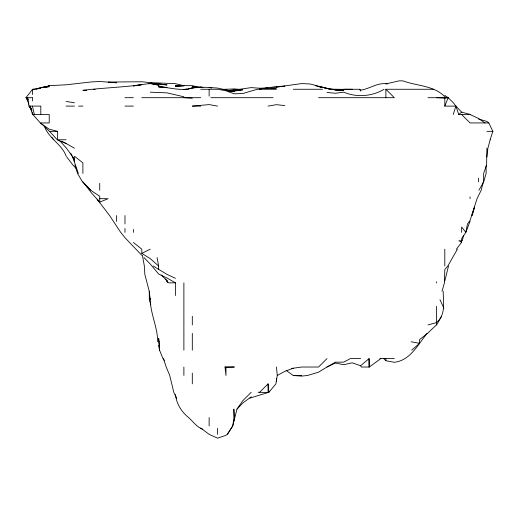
<?xml version="1.0" encoding="UTF-8"?>
<svg xmlns="http://www.w3.org/2000/svg" width="519" height="519" viewBox="0 0 519 519"><rect width="100%" height="100%" fill="white"/><g stroke="black" fill="none" stroke-linecap="round" stroke-linejoin="round"><path stroke-width="0.78" d="M486.893 148.226L486.608 165.023L483.643 173.437L483.656 181.851L478.888 190.272M249.821 398.138L268.894 392.273L275.907 383.852L277.25 375.438L276.478 367.024M462.377 240.771L463.422 235.412M251.222 392.273L242.808 400.687L236.969 409.108L232.733 425.937L227.53 434.358M448.5 266.02L444.809 280.974M486.893 157.036L487.879 148.187L490.208 139.767M483.364 181.851L481.152 190.272L477.032 198.686L470.058 220.497L467.463 223.936L465.841 232.356L461.644 238.753L461.644 242.204L456.415 249.185M472.167 215.521L474.541 207.1L471.79 215.521M442.006 291.269L444.42 282.855L444.809 269.549L447.826 266.02L457.375 249.185M427.974 324.939L436.395 322.617C446.113 314.825 443.22 302.064 443.187 291.269M483.656 181.851L486.154 173.437L486.05 165.788M453.223 114.517L455.883 106.103L453.223 102.652L448.163 97.689L444.809 95.412M490.111 139.767L492.849 131.352L488.827 122.938L486.893 121.446L478.479 118.968M470.058 221.256L465.841 232.356L461.644 227.037L461.644 232.356M470.058 114.381L461.644 112.156L455.883 106.103L444.809 106.103L448.163 97.689L427.974 97.689M436.596 324.939L441.468 316.519M227.601 433.709L232.733 425.937L234.037 417.523L233.881 409.108L234.387 420.5M427.137 333.354C417.866 344.493 410.412 360.458 394.31 362.307L385.889 360.731L383.749 358.603M27.332 99.492L25.95 97.689L32.386 89.495M236.969 409.108L242.808 403.029L251.222 396.788M258.131 392.273L259.643 392.273L268.057 383.852L268.894 392.273M326.976 358.603L318.556 367.024L301.727 367.024L291.775 368.432M411.716 350.189L419.56 343.325L419.56 339.582L427.559 333.354L436.395 324.939L436.395 306.32M360.64 365.739L369.054 358.603L369.288 367.024L361.308 367.024L360.64 365.739L352.226 362.82L343.805 364.688L335.391 363.066L326.976 367.024L318.556 372.188L307.663 375.438L301.727 376.106L293.306 375.542L286.164 370.417M455.883 106.103L458.744 114.517L461.644 112.156M227.173 434.358L225.973 435.324L217.558 438.166L209.157 434.358L200.723 428.019M369.288 367.024L380.836 358.603M326.976 367.024L335.391 362.178L343.805 362.132L350.28 358.603L360.64 358.603M277.25 375.438L284.892 371.325L293.306 368.192M38.834 88.574L40.806 87.523L49.221 86.66L40.806 87.607L49.221 85.895L46.418 87.017M384.073 89.268C372.194 96.45 356.54 97.702 343.805 92.161L335.391 93.271L326.976 92.46M133.389 242.444L141.81 249.185L141.81 253.389L150.225 249.185M46.418 86.868L49.221 85.667L66.056 84.805L91.305 81.95L99.726 81.47L116.554 82.774L108.14 82.047L141.81 81.768L150.225 82.638L175.474 83.676L183.888 85.758M35.506 89.093L40.806 87.523M195.365 86.978L192.309 86.498L202.254 87.516L200.723 87.069L192.309 87.964L188.092 88.944L192.309 87.983L200.723 87.127L203.02 87.464M385.889 83.922L399.098 80.854L402.848 80.854C417.224 86.206 434.786 85.33 445.776 97.689M345.654 89.268L359.615 89.268L360.64 90.157C369.781 88.892 377.962 82.08 387.421 83.896M185.289 89.54L186.684 89.268M148.694 83.857L150.225 83.578L158.639 85.135L150.225 83.39L133.389 85.94L141.81 84.649C122.244 87.367 102.47 87.886 82.891 90.3L86.718 90.325M339.218 90.098L343.805 89.268L352.226 89.268M192.309 87.983C181.137 91.558 169.869 87.263 158.639 86.939L167.06 87.575L158.639 86.083L161.701 86.913M268.057 106.103L276.478 104.676L284.892 105.591M339.218 90.021L343.805 89.268M36.265 89.034L40.806 88.327L32.768 89.268M234.387 91.091L242.808 89.787L230.566 91.234M230.566 91.642L233.621 91.201M339.984 90.021L343.805 89.502L335.391 90.059L343.805 90.39L335.391 90.034L330.337 89.268L310.141 83.974L301.727 83.591L276.478 87.049L284.892 86.225L276.478 86.446L268.057 87.893L259.643 88.211L251.222 87.614L228.269 90.909M436.395 97.689L444.809 98.13L448.163 97.689M270.354 88.464L276.478 87.945L268.057 88.366M261.939 88.483L266.526 88.204M221.302 89.443L234.387 88.905L241.348 89.534M93.602 89.54L95.133 89.469M228.269 91.085L232.097 90.948M34.754 89.268L32.386 89.346L32.386 94.549M234.387 90.021L238.215 89.904M225.973 367.212L234.387 367.024L225.006 367.024L225.973 375.438L225.973 367.212L225.006 367.024M293.306 375.542L301.727 375.438M200.723 89.268L217.558 89.268M276.478 89.268L257.327 89.268L242.808 93.498L234.387 93.835L225.973 90.793L218.064 89.268M293.306 89.268L322.539 89.268M385.889 97.689L385.889 89.268L433.845 89.268M25.95 97.689L32.275 97.689M124.975 97.689L133.389 97.689M141.81 97.689L200.723 97.689M210.837 97.689L273.117 97.689M318.556 97.689L394.31 97.689L385.889 89.268M28.208 99.979L27.617 97.689L28.954 106.103L40.806 106.103L40.806 114.517M66.056 106.103L74.47 106.103M78.622 106.103L82.891 106.103M124.975 106.103L133.389 106.103M200.723 106.103L192.309 106.103L209.138 104.598L217.558 106.103M31.503 109.606L30.031 106.103L32.386 114.115L34.384 114.517L49.221 114.517L49.221 122.938L40.806 122.938M458.744 114.517L470.058 114.517L478.479 118.449L485.006 122.938M488.827 122.938L470.058 122.938L461.644 114.517M74.47 148.187L66.056 143.458L57.635 140.111L57.635 131.352L49.513 131.352L57.272 139.767M486.893 131.352L493.05 131.352M57.635 139.767L66.056 139.767M99.726 198.686L108.14 198.686L99.726 202.125L91.305 192.711L82.891 181.851L90.877 190.272L82.469 181.851L77.532 173.437L74.918 165.023M461.644 240.771L458.835 240.771L461.644 242.204M169.129 282.855L175.474 282.855L175.474 295.532M379.83 358.603L394.31 358.603M150.225 92.181L167.06 92.875L183.888 96.781M259.643 392.273L268.057 392.559L268.057 383.852M328.566 89.099L350.87 89.515M343.967 89.268L349.975 89.54M183.888 97.689L192.309 98.227M237.449 90.066L225.973 90.514L236.683 90.04M178.536 85.862L175.474 85.622L183.888 85.732L175.474 86.342L183.888 85.648L192.309 85.641L199.192 87.419M202.254 87.452L200.723 87.244L209.138 87.38L211.434 87.893M315.5 85.804L325.445 87.964M319.321 86.705L333.97 89.592M66.056 101.406L74.47 102.801M411.139 341.768L419.56 343.325M234.387 91.701L217.558 88.068L209.138 87.458L211.434 87.958M319.321 86.744L322.383 87.387M323.914 87.711L325.445 88.029M57.635 131.352L49.221 129.192L40.806 123.379M202.825 429.297C196.792 427.247 193.172 421.558 188.54 417.523C181.455 411.865 176.525 403.75 175.474 394.687M175.474 278.34L167.06 274.441L153.189 266.02M61.729 141.246L66.056 143.458M175.474 282.855L167.06 278.041L158.639 274.038L150.225 263.989L144.023 257.606M91.305 190.668L99.726 196.26L99.726 202.125L97.715 199.834M141.81 253.389L150.225 258.611L158.639 266.02L158.639 269.672M74.957 156.602L82.891 162.869L82.891 173.437M40.806 123.055L49.221 131.119M76.734 168.98L72.913 165.023L66.471 156.602M161.24 274.973L167.06 280.85L168.201 282.855L167.06 280.76M44.537 126.441C48.643 138.424 61.8 144.113 66.056 155.927M141.81 255.309L124.975 237.689L120.687 232.356L109.58 215.521L97.137 199.27M59.361 140.344L66.432 148.187L72.517 156.602L78.35 173.437M32.879 114.517L40.313 122.938M164.322 360.361L162.953 358.603L159.56 350.189L158.639 345.472M27.222 98.98L26.281 97.689L28.902 104.001M51.861 137.327L53.619 139.767M28.954 106.103L31.529 109.723M31.263 109.12L29.388 106.103L32.016 111.008M163.446 358.603L166.223 367.024L169.707 375.438L173.787 392.273L176.551 398.242M74.1 159.774L70.668 153.099M359.615 89.268L360.64 91.097L360.64 90.157M165.632 278.988L167.06 281.583L166.69 280.156M73.847 159.138L72.602 156.602L74.47 160.728M439.969 299.69L443.875 308.104M150.795 304.809L149.336 299.69L149.245 291.269L144.846 274.441L144.34 266.02L142.414 255.322M32.386 106.103L34.384 114.517M157.088 257.606L158.639 266.02M157.698 341.768C157.614 326.762 150.036 313.015 150.225 298.159M149.245 291.269L150.225 299.69M478.479 178.114L478.479 181.851M470.058 196.863L470.058 198.686M444.809 98.13L444.809 106.103M444.809 249.185L444.809 266.02M436.395 281.752L436.395 282.855M385.889 358.603L385.889 360.731M369.054 358.603L369.054 367.024M276.478 378.364L276.478 381.29M217.558 428.396L217.558 434.358M209.138 89.268L209.138 96.151M209.138 417.523L209.138 425.937M192.309 316.285L192.309 324.939M192.309 333.354L192.309 350.189M192.309 373.155L192.309 383.852M183.888 282.855L183.888 350.189M183.888 367.024L183.888 375.438M175.474 395.03L175.474 396.406M133.389 229.385L133.389 232.356M124.975 215.521L124.975 223.936M124.975 228.425L124.975 232.356M116.554 215.521L116.554 221.418M99.726 183.324L99.726 190.272M74.47 156.602L74.47 161.487M32.386 97.689L32.386 100.984M32.386 112.506L32.386 114.115M268.057 88.042L259.643 88.911L268.057 88.042M187.197 89.268L183.888 89.404L187.197 89.268M158.639 83.877L150.225 83.124L167.06 84.986L158.639 83.877M159.061 341.768L158.639 338.232L159.56 350.189L159.061 341.768"/></g></svg>
